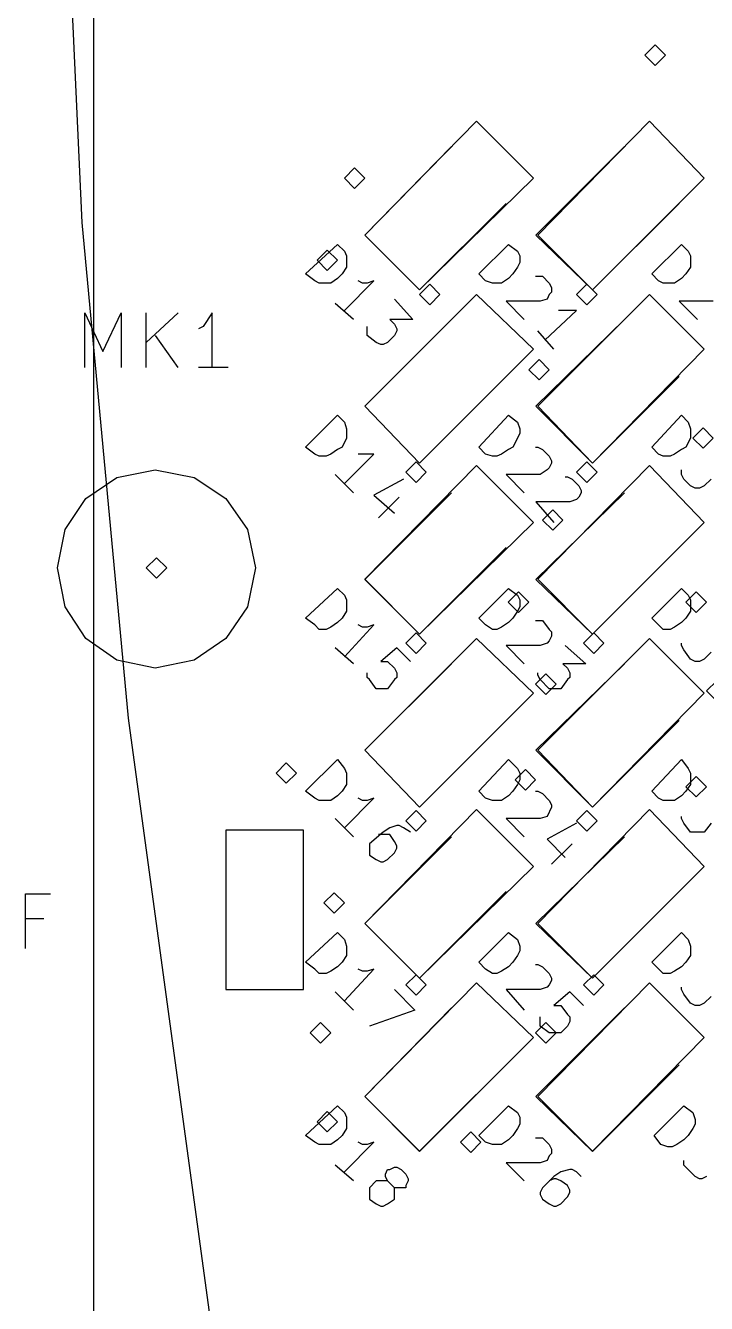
# Model space of a CAD drawing. Extents: x 11 to 154, y 0 to 137.
# Drawn here: x 45.52 to 58.18, y 47.53 to 71.27 of the extents above; entities that cross this region are included whole.
import ezdxf

# ---------------------------------------------------------------- set-up
doc = ezdxf.new("R2010")
doc.units = 0

msp = doc.modelspace()

# ---------------------------------------------------------------- linework, layer by layer
at = {"layer": '1'}
for p, q in [((46.789623, 44.725675), (46.789623, 101.70627)), ((57.034285, 70.718306), (57.224785, 70.90881)), ((57.224785, 70.90881), (57.415284, 70.718306)), ((57.224785, 70.527809), (57.034285, 70.718306)), ((57.415284, 70.718306), (57.224785, 70.527809)), ((57.415284, 70.718306), (57.415284, 70.718306)), ((51.827294, 67.37398), (53.901617, 69.490644)), ((53.901617, 69.490644), (54.959949, 68.432312)), ((55.044615, 67.37398), (57.118954, 69.490644)), ((57.118954, 69.490644), (58.134945, 68.432312)), ((51.446295, 68.432312), (51.636794, 68.62281)), ((51.636794, 68.62281), (51.827294, 68.432312)), ((51.636794, 68.241814), (51.446295, 68.432312)), ((51.827294, 68.432312), (51.636794, 68.241814)), ((51.827294, 68.432312), (51.827294, 68.432312)), ((54.959949, 68.432312), (52.843285, 66.357984)), ((58.134945, 68.432312), (56.060622, 66.357984)), ((52.843285, 66.357984), (51.827294, 67.37398)), ((56.060622, 66.357984), (55.044615, 67.37398)), ((50.938282, 66.908311), (51.128782, 67.098815)), ((51.128782, 67.098815), (51.319282, 66.908311)), ((51.128782, 66.717813), (50.938282, 66.908311)), ((51.319282, 66.908311), (51.128782, 66.717813)), ((51.319282, 66.908311), (51.319282, 66.908311)), ((51.827294, 64.198984), (53.901617, 66.273315)), ((52.843285, 66.273315), (53.033785, 66.463812)), ((53.033785, 66.082817), (52.843285, 66.273315)), ((53.033785, 66.463812), (53.224284, 66.273315)), ((53.224284, 66.273315), (53.033785, 66.082817)), ((53.224284, 66.273315), (53.224284, 66.273315)), ((53.901617, 66.273315), (54.959949, 65.257316)), ((55.044615, 64.198984), (57.118954, 66.273315)), ((55.764273, 66.273315), (55.954774, 66.463812)), ((55.954774, 66.082817), (55.764273, 66.273315)), ((55.954774, 66.463812), (56.145275, 66.273315)), ((56.145275, 66.273315), (55.954774, 66.082817)), ((56.145275, 66.273315), (56.145275, 66.273315)), ((57.118954, 66.273315), (58.134945, 65.257316)), ((54.959949, 65.257316), (52.843285, 63.140652)), ((54.87528, 64.876316), (55.065779, 65.066814)), ((55.065779, 65.066814), (55.256279, 64.876316)), ((58.134945, 65.257316), (56.060622, 63.140652)), ((55.065779, 64.685819), (54.87528, 64.876316)), ((55.256279, 64.876316), (55.065779, 64.685819)), ((55.256279, 64.876316), (55.256279, 64.876316)), ((52.843285, 63.140652), (51.827294, 64.198984)), ((56.060622, 63.140652), (55.044615, 64.198984)), ((57.923281, 63.606321), (58.113781, 63.796818)), ((58.113781, 63.796818), (58.304281, 63.606321)), ((58.113781, 63.415817), (57.923281, 63.606321)), ((58.304281, 63.606321), (58.113781, 63.415817)), ((52.589277, 62.971316), (52.779778, 63.16182)), ((52.779778, 63.16182), (52.970279, 62.971316)), ((55.764273, 62.971316), (55.954774, 63.16182)), ((55.954774, 63.16182), (56.145275, 62.971316)), ((47.219568, 62.872095), (47.932619, 63.013647)), ((47.932619, 63.013647), (48.652285, 62.872095)), ((51.827294, 60.981655), (53.901617, 63.098319)), ((52.779778, 62.780818), (52.589277, 62.971316)), ((52.970279, 62.971316), (52.779778, 62.780818)), ((52.970279, 62.971316), (52.970279, 62.971316)), ((53.901617, 63.098319), (54.959949, 62.039987)), ((55.044615, 60.981655), (57.118954, 63.098319)), ((55.954774, 62.780818), (55.764273, 62.971316)), ((56.145275, 62.971316), (55.954774, 62.780818)), ((56.145275, 62.971316), (56.145275, 62.971316)), ((57.118954, 63.098319), (58.134945, 62.039987)), ((46.641454, 62.484481), (47.219568, 62.872095)), ((48.652285, 62.872095), (49.244951, 62.484481)), ((46.25384, 61.906367), (46.641454, 62.484481)), ((49.244951, 62.484481), (49.647117, 61.906367)), ((55.129285, 62.08232), (55.319784, 62.272818)), ((55.319784, 62.272818), (55.510284, 62.08232)), ((54.959949, 62.039987), (52.843285, 59.965656)), ((55.319784, 61.891822), (55.129285, 62.08232)), ((55.510284, 62.08232), (55.319784, 61.891822)), ((55.510284, 62.08232), (55.510284, 62.08232)), ((58.134945, 62.039987), (56.060622, 59.965656)), ((46.112288, 61.193316), (46.25384, 61.906367)), ((49.647117, 61.906367), (49.795283, 61.193316)), ((47.763286, 61.193318), (47.953786, 61.383822)), ((47.953786, 61.383822), (48.144286, 61.193318)), ((46.25384, 60.47365), (46.112288, 61.193316)), ((47.953786, 61.002821), (47.763286, 61.193318)), ((48.144286, 61.193318), (47.953786, 61.002821)), ((48.144286, 61.193318), (48.144286, 61.193318)), ((49.795283, 61.193316), (49.647117, 60.47365)), ((49.795283, 61.193316), (49.795283, 61.193316)), ((52.843285, 59.965656), (51.827294, 60.981655)), ((56.060622, 59.965656), (55.044615, 60.981655)), ((54.494278, 60.558319), (54.684779, 60.748823)), ((54.684779, 60.367821), (54.494278, 60.558319)), ((54.684779, 60.748823), (54.87528, 60.558319)), ((54.87528, 60.558319), (54.684779, 60.367821)), ((54.87528, 60.558319), (54.87528, 60.558319)), ((57.796287, 60.558319), (57.986786, 60.748823)), ((57.986786, 60.367821), (57.796287, 60.558319)), ((57.986786, 60.748823), (58.177286, 60.558319)), ((58.177286, 60.558319), (57.986786, 60.367821)), ((58.177286, 60.558319), (58.177286, 60.558319)), ((46.641454, 59.880984), (46.25384, 60.47365)), ((49.647117, 60.47365), (49.244951, 59.880984)), ((47.219568, 59.478818), (46.641454, 59.880984)), ((49.244951, 59.880984), (48.652285, 59.478818)), ((51.827294, 57.806659), (53.901617, 59.880989)), ((52.589277, 59.79632), (52.779778, 59.986824)), ((52.779778, 59.986824), (52.970279, 59.79632)), ((53.901617, 59.880989), (54.959949, 58.864991)), ((55.044615, 57.806659), (57.118954, 59.880989)), ((55.891284, 59.79632), (56.081785, 59.986824)), ((56.081785, 59.986824), (56.272286, 59.79632)), ((57.118954, 59.880989), (58.134945, 58.864991)), ((52.779778, 59.605822), (52.589277, 59.79632)), ((52.970279, 59.79632), (52.779778, 59.605822)), ((52.970279, 59.79632), (52.970279, 59.79632)), ((56.081785, 59.605822), (55.891284, 59.79632)), ((56.272286, 59.79632), (56.081785, 59.605822)), ((56.272286, 59.79632), (56.272286, 59.79632)), ((47.932619, 59.330651), (47.219568, 59.478818)), ((48.652285, 59.478818), (47.932619, 59.330651)), ((55.00229, 59.034326), (55.192782, 59.224824)), ((55.192782, 59.224824), (55.383274, 59.034326)), ((55.192782, 58.843823), (55.00229, 59.034326)), ((55.383274, 59.034326), (55.192782, 58.843823)), ((55.383274, 59.034326), (55.383274, 59.034326)), ((58.177286, 58.907324), (58.367778, 59.097822)), ((58.367778, 58.716826), (58.177286, 58.907324)), ((54.959949, 58.864991), (52.843285, 56.748327)), ((58.134945, 58.864991), (56.060622, 56.748327)), ((52.843285, 56.748327), (51.827294, 57.806659)), ((56.060622, 56.748327), (55.044615, 57.806659)), ((50.176283, 57.383323), (50.366783, 57.573827)), ((50.366783, 57.573827), (50.557283, 57.383323)), ((50.366783, 57.192825), (50.176283, 57.383323)), ((50.557283, 57.383323), (50.366783, 57.192825)), ((50.557283, 57.383323), (50.557283, 57.383323)), ((54.621291, 57.256329), (54.81179, 57.446826)), ((54.81179, 57.065825), (54.621291, 57.256329)), ((54.81179, 57.446826), (55.00229, 57.256329)), ((55.00229, 57.256329), (54.81179, 57.065825)), ((55.00229, 57.256329), (55.00229, 57.256329)), ((57.796287, 57.129326), (57.986786, 57.319824)), ((57.986786, 57.319824), (58.177286, 57.129326)), ((57.986786, 56.938828), (57.796287, 57.129326)), ((58.177286, 57.129326), (57.986786, 56.938828)), ((58.177286, 57.129326), (58.177286, 57.129326)), ((51.827294, 54.589329), (53.901617, 56.705993)), ((52.589277, 56.49433), (52.779778, 56.684827)), ((52.779778, 56.684827), (52.970279, 56.49433)), ((53.901617, 56.705993), (54.959949, 55.647661)), ((55.044615, 54.589329), (57.118954, 56.705993)), ((55.764273, 56.49433), (55.954774, 56.684827)), ((55.954774, 56.684827), (56.145275, 56.49433)), ((57.118954, 56.705993), (58.134945, 55.647661)), ((49.244961, 56.324991), (49.244961, 53.361667)), ((50.684293, 56.324991), (49.244961, 56.324991)), ((50.684293, 53.361667), (50.684293, 56.324991)), ((52.779778, 56.303826), (52.589277, 56.49433)), ((52.970279, 56.49433), (52.779778, 56.303826)), ((52.970279, 56.49433), (52.970279, 56.49433)), ((55.954774, 56.303826), (55.764273, 56.49433)), ((56.145275, 56.49433), (55.954774, 56.303826)), ((56.145275, 56.49433), (56.145275, 56.49433)), ((54.959949, 55.647661), (52.843285, 53.573331)), ((58.134945, 55.647661), (56.060622, 53.573331)), ((51.065292, 54.970329), (51.255794, 55.160827)), ((51.255794, 55.160827), (51.446295, 54.970329)), ((51.255794, 54.779831), (51.065292, 54.970329)), ((51.446295, 54.970329), (51.255794, 54.779831)), ((51.446295, 54.970329), (51.446295, 54.970329)), ((52.843285, 53.573331), (51.827294, 54.589329)), ((56.060622, 53.573331), (55.044615, 54.589329)), ((51.827294, 51.371997), (53.901617, 53.488661)), ((52.589277, 53.446328), (52.779778, 53.636832)), ((52.779778, 53.25583), (52.589277, 53.446328)), ((52.779778, 53.636832), (52.970279, 53.446328)), ((52.970279, 53.446328), (52.779778, 53.25583)), ((52.970279, 53.446328), (52.970279, 53.446328)), ((53.901617, 53.488661), (54.959949, 52.472665)), ((55.044615, 51.371997), (57.118954, 53.488661)), ((55.891284, 53.446328), (56.081785, 53.636832)), ((56.081785, 53.25583), (55.891284, 53.446328)), ((56.081785, 53.636832), (56.272286, 53.446328)), ((56.272286, 53.446328), (56.081785, 53.25583)), ((56.272286, 53.446328), (56.272286, 53.446328)), ((57.118954, 53.488661), (58.134945, 52.472665)), ((49.244961, 53.361667), (50.684293, 53.361667)), ((50.811287, 52.557332), (51.001787, 52.74783)), ((51.001787, 52.74783), (51.192287, 52.557332)), ((55.00229, 52.557332), (55.192782, 52.74783)), ((55.192782, 52.74783), (55.383274, 52.557332)), ((51.001787, 52.366834), (50.811287, 52.557332)), ((51.192287, 52.557332), (51.001787, 52.366834)), ((51.192287, 52.557332), (51.192287, 52.557332)), ((54.959949, 52.472665), (52.843285, 50.356001)), ((55.192782, 52.366834), (55.00229, 52.557332)), ((55.383274, 52.557332), (55.192782, 52.366834)), ((55.383274, 52.557332), (55.383274, 52.557332)), ((58.134945, 52.472665), (56.060622, 50.356001)), ((52.843285, 50.356001), (51.827294, 51.371997)), ((56.060622, 50.356001), (55.044615, 51.371997)), ((50.938282, 50.906337), (51.128782, 51.096834)), ((51.128782, 51.096834), (51.319282, 50.906337)), ((51.128782, 50.715833), (50.938282, 50.906337)), ((51.319282, 50.906337), (51.128782, 50.715833)), ((51.319282, 50.906337), (51.319282, 50.906337)), ((53.605284, 50.525337), (53.795784, 50.715835)), ((53.795784, 50.715835), (53.986283, 50.525337)), ((53.795784, 50.334833), (53.605284, 50.525337)), ((53.986283, 50.525337), (53.795784, 50.334833)), ((53.986283, 50.525337), (53.986283, 50.525337))]:
    msp.add_line(p, q, dxfattribs=at)
at = {"layer": 'Layer 1'}
for p, q in [((46.571655, 67.611225), (46.214141, 75.422103)), ((47.436842, 58.400778), (46.571655, 67.611225)), ((50.042403, 39.302901), (47.436842, 58.400778))]:
    msp.add_line(p, q, dxfattribs=at)
at = {"layer": 'top silk'}
for p, q in [((53.436438, 69.024451), (51.827786, 67.373456)), ((56.653777, 69.024451), (55.002782, 67.373456)), ((52.843777, 66.357459), (54.452444, 67.966119)), ((56.061114, 66.357459), (57.669766, 67.966119)), ((50.727, 66.6539), (51.319666, 67.204233)), ((51.319666, 67.204233), (51.446666, 67.077233)), ((51.827786, 67.373456), (52.843777, 66.357459)), ((53.9443, 66.6539), (54.494633, 67.204233)), ((54.494633, 67.204233), (54.663966, 67.077233)), ((55.002782, 67.373456), (56.061114, 66.357459)), ((57.1616, 66.6539), (57.711933, 67.204233)), ((57.711933, 67.204233), (57.838932, 67.077233)), ((51.446666, 67.077233), (51.488999, 66.992566)), ((51.488999, 66.992566), (51.488999, 66.7809)), ((54.663966, 67.077233), (54.706299, 66.992566)), ((54.706299, 66.992566), (54.706299, 66.865566)), ((57.838932, 67.077233), (57.881266, 66.992566)), ((57.881266, 66.992566), (57.881266, 66.7809)), ((51.488999, 66.7809), (51.404332, 66.6539)), ((54.663966, 66.7809), (54.579299, 66.6539)), ((54.706299, 66.865566), (54.663966, 66.7809)), ((57.881266, 66.7809), (57.796599, 66.6539)), ((50.896333, 66.5269), (50.727, 66.6539)), ((50.981, 66.484567), (50.896333, 66.5269)), ((51.192666, 66.484567), (50.981, 66.484567)), ((51.319666, 66.569233), (51.192666, 66.484567)), ((51.404332, 66.6539), (51.319666, 66.569233)), ((51.446787, 65.976457), (51.997106, 66.526787)), ((51.785445, 66.484454), (51.700776, 66.526787)), ((51.870112, 66.484454), (51.785445, 66.484454)), ((51.997106, 66.526787), (51.870112, 66.484454)), ((54.0713, 66.5269), (53.9443, 66.6539)), ((54.1983, 66.484567), (54.0713, 66.5269)), ((54.367633, 66.484567), (54.1983, 66.484567)), ((54.494633, 66.569233), (54.367633, 66.484567)), ((54.579299, 66.6539), (54.494633, 66.569233)), ((55.0026, 66.6115), (55.1296, 66.6115)), ((55.1296, 66.6115), (55.2566, 66.4845)), ((55.2566, 66.4845), (55.298933, 66.399834)), ((57.2886, 66.5269), (57.1616, 66.6539)), ((57.373266, 66.484567), (57.2886, 66.5269)), ((57.584933, 66.484567), (57.373266, 66.484567)), ((57.711933, 66.569233), (57.584933, 66.484567)), ((57.796599, 66.6539), (57.711933, 66.569233)), ((55.2566, 66.272834), (55.214266, 66.188167)), ((55.298933, 66.315167), (55.2566, 66.272834)), ((55.298933, 66.399834), (55.298933, 66.315167)), ((51.616107, 65.807122), (51.277448, 66.10346)), ((52.378, 66.1882), (52.716666, 65.8072)), ((55.087267, 66.145834), (54.452267, 66.145834)), ((54.452267, 66.145834), (54.790934, 65.807168)), ((55.214266, 66.188167), (55.087267, 66.145834)), ((58.3046, 66.145834), (57.669601, 66.145834)), ((57.669601, 66.145834), (58.008267, 65.807168)), ((46.62078, 64.918125), (46.62078, 65.934124)), ((46.62078, 65.934124), (46.959451, 65.214458)), ((46.959451, 65.214458), (47.298109, 65.934124)), ((47.298109, 65.934124), (47.298109, 64.918125)), ((47.763778, 64.918125), (47.763778, 65.934124)), ((48.356441, 65.934124), (47.763778, 65.383794)), ((48.991448, 65.934124), (48.82211, 65.680127)), ((48.991448, 64.918125), (48.991448, 65.934124)), ((53.436438, 65.807122), (51.827786, 64.19846)), ((52.716666, 65.8072), (52.293333, 65.8072)), ((52.293333, 65.8072), (52.378, 65.722534)), ((56.653777, 65.807122), (55.002782, 64.19846)), ((55.172102, 65.426122), (55.764765, 65.976457)), ((55.764765, 65.976457), (55.426107, 65.976457)), ((48.82211, 65.680127), (48.737444, 65.637791)), ((51.870001, 65.510868), (51.870001, 65.680201)), ((52.378, 65.722534), (52.420333, 65.637867)), ((52.420333, 65.595534), (52.378, 65.510868)), ((52.420333, 65.637867), (52.420333, 65.595534)), ((55.34144, 65.256792), (55.045108, 65.595458)), ((48.356441, 64.918125), (47.933116, 65.510789)), ((52.039334, 65.383868), (51.870001, 65.510868)), ((52.124, 65.341534), (52.039334, 65.383868)), ((52.166334, 65.341534), (52.124, 65.341534)), ((52.251, 65.383868), (52.166334, 65.341534)), ((52.378, 65.510868), (52.251, 65.383868)), ((49.287779, 64.918125), (48.737444, 64.918125)), ((52.843777, 63.140128), (54.452444, 64.74879)), ((56.061114, 63.140128), (57.669766, 64.74879)), ((51.827786, 64.19846), (52.843777, 63.140128)), ((55.002782, 64.19846), (56.061114, 63.140128)), ((50.727, 63.4365), (51.319666, 64.029166)), ((51.319666, 64.029166), (51.446666, 63.902166)), ((51.446666, 63.902166), (51.488999, 63.775166)), ((53.9443, 63.4365), (54.494633, 64.029166)), ((54.494633, 64.029166), (54.663966, 63.902166)), ((54.663966, 63.902166), (54.706299, 63.775166)), ((57.1616, 63.4365), (57.711933, 64.029166)), ((57.711933, 64.029166), (57.838932, 63.902166)), ((57.838932, 63.902166), (57.881266, 63.775166)), ((51.488999, 63.775166), (51.488999, 63.605833)), ((54.706299, 63.6905), (54.579299, 63.4365)), ((54.706299, 63.775166), (54.706299, 63.6905)), ((57.881266, 63.775166), (57.881266, 63.605833)), ((50.896333, 63.3095), (50.727, 63.4365)), ((51.319666, 63.394167), (51.192666, 63.3095)), ((51.404332, 63.4365), (51.319666, 63.394167)), ((51.488999, 63.605833), (51.404332, 63.4365)), ((54.0713, 63.3095), (53.9443, 63.4365)), ((54.494633, 63.394167), (54.367633, 63.3095)), ((54.579299, 63.4365), (54.494633, 63.394167)), ((55.0026, 63.4365), (55.044933, 63.4365)), ((55.044933, 63.4365), (55.1296, 63.394167)), ((55.1296, 63.394167), (55.2566, 63.267167)), ((57.2886, 63.3095), (57.1616, 63.4365)), ((57.711933, 63.394167), (57.584933, 63.3095)), ((57.796599, 63.4365), (57.711933, 63.394167)), ((57.881266, 63.605833), (57.796599, 63.4365)), ((50.981, 63.267167), (50.896333, 63.3095)), ((51.108, 63.267167), (50.981, 63.267167)), ((51.192666, 63.3095), (51.108, 63.267167)), ((51.446787, 62.759128), (51.997106, 63.309458)), ((51.997106, 63.309458), (51.700776, 63.309458)), ((54.1983, 63.267167), (54.0713, 63.3095)), ((54.282966, 63.267167), (54.1983, 63.267167)), ((54.367633, 63.3095), (54.282966, 63.267167)), ((55.2566, 63.267167), (55.298933, 63.1825)), ((55.298933, 63.1825), (55.298933, 63.140167)), ((57.373266, 63.267167), (57.2886, 63.3095)), ((57.500266, 63.267167), (57.373266, 63.267167)), ((57.584933, 63.3095), (57.500266, 63.267167)), ((51.616107, 62.589792), (51.277448, 62.928464)), ((55.087267, 62.928501), (54.452267, 62.928501)), ((54.452267, 62.928501), (54.790934, 62.589834)), ((55.214266, 63.013167), (55.087267, 62.928501)), ((55.2566, 63.0555), (55.214266, 63.013167)), ((55.298933, 63.140167), (55.2566, 63.0555)), ((57.712001, 62.928534), (57.712001, 63.013201)), ((57.754334, 62.843868), (57.712001, 62.928534)), ((52.547444, 62.843797), (51.997106, 62.547464)), ((55.553, 62.8862), (55.595333, 62.8862)), ((55.595333, 62.8862), (55.68, 62.843867)), ((55.68, 62.843867), (55.807, 62.716867)), ((55.807, 62.716867), (55.849333, 62.6322)), ((57.881334, 62.716868), (57.754334, 62.843868)), ((57.966, 62.674534), (57.881334, 62.716868)), ((58.050667, 62.674534), (57.966, 62.674534)), ((58.135333, 62.716868), (58.050667, 62.674534)), ((58.262333, 62.843868), (58.135333, 62.716868)), ((53.436438, 62.589792), (51.827786, 60.98113)), ((51.997106, 62.547464), (52.378106, 62.208798)), ((52.462775, 62.505131), (52.081775, 62.124131)), ((56.653777, 62.589792), (55.002782, 60.98113)), ((55.764666, 62.462867), (55.637667, 62.420534)), ((55.807, 62.5052), (55.764666, 62.462867)), ((55.849333, 62.589867), (55.807, 62.5052)), ((55.849333, 62.6322), (55.849333, 62.589867)), ((55.637667, 62.420534), (55.002667, 62.420534)), ((55.002667, 62.420534), (55.341334, 62.039534)), ((52.843777, 59.965132), (54.452444, 61.573794)), ((56.061114, 59.965132), (57.669766, 61.573794)), ((50.727, 60.2615), (51.319666, 60.811833)), ((51.319666, 60.811833), (51.446666, 60.684833)), ((51.827786, 60.98113), (52.843777, 59.965132)), ((53.9443, 60.2615), (54.494633, 60.811833)), ((54.494633, 60.811833), (54.663966, 60.684833)), ((55.002782, 60.98113), (56.061114, 59.965132)), ((57.1616, 60.2615), (57.711933, 60.811833)), ((57.711933, 60.811833), (57.838932, 60.684833)), ((51.446666, 60.684833), (51.488999, 60.600166)), ((51.488999, 60.600166), (51.488999, 60.3885)), ((54.663966, 60.684833), (54.706299, 60.600166)), ((54.706299, 60.600166), (54.706299, 60.473166)), ((57.838932, 60.684833), (57.881266, 60.600166)), ((57.881266, 60.600166), (57.881266, 60.3885)), ((51.488999, 60.3885), (51.404332, 60.2615)), ((54.663966, 60.3885), (54.579299, 60.2615)), ((54.706299, 60.473166), (54.663966, 60.3885)), ((57.881266, 60.3885), (57.796599, 60.2615)), ((50.896333, 60.1345), (50.727, 60.2615)), ((50.981, 60.049834), (50.896333, 60.1345)), ((51.192666, 60.092167), (51.108, 60.049834)), ((51.319666, 60.176833), (51.192666, 60.092167)), ((51.404332, 60.2615), (51.319666, 60.176833)), ((51.446787, 59.541799), (51.997106, 60.134462)), ((51.785445, 60.092134), (51.700776, 60.134462)), ((51.870112, 60.092134), (51.785445, 60.092134)), ((51.997106, 60.134462), (51.870112, 60.092134)), ((54.0713, 60.1345), (53.9443, 60.2615)), ((54.1983, 60.049834), (54.0713, 60.1345)), ((54.367633, 60.092167), (54.282966, 60.049834)), ((54.494633, 60.176833), (54.367633, 60.092167)), ((54.579299, 60.2615), (54.494633, 60.176833)), ((55.0026, 60.2192), (55.1296, 60.2192)), ((55.1296, 60.2192), (55.2566, 60.049867)), ((57.373266, 60.049834), (57.1616, 60.2615)), ((57.584933, 60.092167), (57.500266, 60.049834)), ((57.711933, 60.176833), (57.584933, 60.092167)), ((57.796599, 60.2615), (57.711933, 60.176833)), ((51.108, 60.049834), (50.981, 60.049834)), ((54.282966, 60.049834), (54.1983, 60.049834)), ((55.2566, 59.8382), (55.214266, 59.795867)), ((55.2566, 60.049867), (55.298933, 60.007534)), ((55.298933, 59.922867), (55.2566, 59.8382)), ((55.298933, 60.007534), (55.298933, 59.922867)), ((57.500266, 60.049834), (57.373266, 60.049834)), ((51.616107, 59.414796), (51.277448, 59.711134)), ((52.4203, 59.7112), (52.123967, 59.4572)), ((52.6743, 59.4572), (52.4203, 59.7112)), ((55.087267, 59.753534), (54.452267, 59.753534)), ((54.452267, 59.753534), (54.790934, 59.414868)), ((55.214266, 59.795867), (55.087267, 59.753534)), ((55.553, 59.7535), (55.934, 59.414834)), ((57.712001, 59.753567), (57.712001, 59.795901)), ((57.754334, 59.668901), (57.712001, 59.753567)), ((57.881334, 59.499568), (57.754334, 59.668901)), ((58.262333, 59.626568), (58.135333, 59.499568)), ((53.436438, 59.414796), (51.827786, 57.806134)), ((52.123967, 59.4572), (52.250967, 59.4572)), ((52.250967, 59.4572), (52.377967, 59.3302)), ((56.653777, 59.414796), (55.002782, 57.806134)), ((55.934, 59.414834), (55.510667, 59.414834)), ((55.510667, 59.414834), (55.595333, 59.330167)), ((57.966, 59.457234), (57.881334, 59.499568)), ((58.050667, 59.457234), (57.966, 59.457234)), ((58.135333, 59.499568), (58.050667, 59.457234)), ((51.869968, 59.160867), (51.869968, 59.245534)), ((51.912301, 59.118534), (51.869968, 59.160867)), ((52.039301, 58.949201), (51.912301, 59.118534)), ((52.377967, 59.118534), (52.250967, 58.949201)), ((52.377967, 59.3302), (52.4203, 59.245534)), ((52.4203, 59.160867), (52.377967, 59.118534)), ((52.4203, 59.245534), (52.4203, 59.160867)), ((55.045001, 59.203167), (55.045001, 59.245501)), ((55.087334, 59.118501), (55.045001, 59.203167)), ((55.256667, 58.949168), (55.087334, 59.118501)), ((55.595333, 59.118501), (55.468333, 58.949168)), ((55.595333, 59.330167), (55.637667, 59.245501)), ((55.637667, 59.160834), (55.595333, 59.118501)), ((55.637667, 59.245501), (55.637667, 59.160834)), ((52.250967, 58.949201), (52.039301, 58.949201)), ((55.468333, 58.949168), (55.256667, 58.949168)), ((52.843777, 56.747802), (54.452444, 58.356464)), ((56.061114, 56.747802), (57.669766, 58.356464)), ((51.827786, 57.806134), (52.843777, 56.747802)), ((55.002782, 57.806134), (56.061114, 56.747802)), ((50.727, 57.0442), (51.319666, 57.636866)), ((51.319666, 57.636866), (51.446666, 57.467533)), ((51.446666, 57.467533), (51.488999, 57.382866)), ((53.9443, 57.0442), (54.494633, 57.636866)), ((54.494633, 57.636866), (54.663966, 57.467533)), ((54.663966, 57.467533), (54.706299, 57.382866)), ((57.1616, 57.0442), (57.711933, 57.636866)), ((57.711933, 57.636866), (57.838932, 57.467533)), ((57.838932, 57.467533), (57.881266, 57.382866)), ((51.488999, 57.382866), (51.488999, 57.1712)), ((54.706299, 57.255866), (54.663966, 57.1712)), ((54.706299, 57.382866), (54.706299, 57.255866)), ((57.881266, 57.382866), (57.881266, 57.1712)), ((50.896333, 56.9172), (50.727, 57.0442)), ((51.404332, 57.0442), (51.319666, 56.959533)), ((51.488999, 57.1712), (51.404332, 57.0442)), ((54.0713, 56.9172), (53.9443, 57.0442)), ((54.579299, 57.0442), (54.494633, 56.959533)), ((54.663966, 57.1712), (54.579299, 57.0442)), ((55.0026, 57.0442), (55.044933, 57.0442)), ((55.044933, 57.0442), (55.1296, 57.001867)), ((55.1296, 57.001867), (55.2566, 56.874867)), ((57.2886, 56.9172), (57.1616, 57.0442)), ((57.796599, 57.0442), (57.711933, 56.959533)), ((57.881266, 57.1712), (57.796599, 57.0442)), ((50.981, 56.874867), (50.896333, 56.9172)), ((51.192666, 56.874867), (50.981, 56.874867)), ((51.319666, 56.959533), (51.192666, 56.874867)), ((51.446787, 56.366803), (51.997106, 56.917138)), ((51.785445, 56.874805), (51.700776, 56.917138)), ((51.870112, 56.874805), (51.785445, 56.874805)), ((51.997106, 56.917138), (51.870112, 56.874805)), ((54.1983, 56.874867), (54.0713, 56.9172)), ((54.367633, 56.874867), (54.1983, 56.874867)), ((54.494633, 56.959533), (54.367633, 56.874867)), ((55.298933, 56.747867), (55.214266, 56.578534)), ((55.2566, 56.874867), (55.298933, 56.7902)), ((55.298933, 56.7902), (55.298933, 56.747867)), ((57.373266, 56.874867), (57.2886, 56.9172)), ((57.584933, 56.874867), (57.373266, 56.874867)), ((57.711933, 56.959533), (57.584933, 56.874867)), ((51.616107, 56.197472), (51.277448, 56.536138)), ((55.087267, 56.536201), (54.452267, 56.536201)), ((54.452267, 56.536201), (54.790934, 56.197534)), ((55.214266, 56.578534), (55.087267, 56.536201)), ((57.712001, 56.536234), (57.712001, 56.578567)), ((57.754334, 56.451568), (57.712001, 56.536234)), ((52.166301, 56.2822), (51.912301, 56.070534)), ((52.2933, 56.366867), (52.166301, 56.2822)), ((52.4203, 56.4092), (52.2933, 56.366867)), ((52.462634, 56.4092), (52.4203, 56.4092)), ((52.5473, 56.366867), (52.462634, 56.4092)), ((52.6743, 56.2822), (52.5473, 56.366867)), ((55.764765, 56.451469), (55.214446, 56.155139)), ((57.881334, 56.282234), (57.754334, 56.451568)), ((58.135333, 56.282234), (57.881334, 56.282234)), ((58.262333, 56.451568), (58.135333, 56.282234)), ((53.436438, 56.197472), (51.827786, 54.588805)), ((51.912301, 56.070534), (51.912301, 55.858867)), ((52.2933, 56.239867), (52.081634, 56.239867)), ((52.377967, 56.112867), (52.2933, 56.239867)), ((52.4203, 56.0282), (52.377967, 56.112867)), ((52.4203, 55.985867), (52.4203, 56.0282)), ((56.653777, 56.197472), (55.002782, 54.588805)), ((55.214446, 56.155139), (55.553102, 55.816473)), ((55.680115, 56.07047), (55.299112, 55.68947)), ((51.912301, 55.858867), (52.039301, 55.774201)), ((52.250967, 55.774201), (52.377967, 55.9012)), ((52.377967, 55.9012), (52.4203, 55.985867)), ((52.039301, 55.774201), (52.123967, 55.731867)), ((52.123967, 55.731867), (52.166301, 55.731867)), ((52.166301, 55.731867), (52.250967, 55.774201)), ((45.52012, 54.123136), (45.52012, 55.13914)), ((45.52012, 55.13914), (45.985788, 55.13914)), ((52.843777, 53.572806), (54.452444, 55.181468)), ((56.061114, 53.572806), (57.669766, 55.181468)), ((45.858778, 54.673472), (45.52012, 54.673472)), ((50.727, 53.8692), (51.319666, 54.419533)), ((51.319666, 54.419533), (51.446666, 54.292533)), ((51.827786, 54.588805), (52.843777, 53.572806)), ((53.9443, 53.8692), (54.494633, 54.419533)), ((54.494633, 54.419533), (54.663966, 54.292533)), ((55.002782, 54.588805), (56.061114, 53.572806)), ((57.1616, 53.8692), (57.711933, 54.419533)), ((57.711933, 54.419533), (57.838932, 54.292533)), ((51.446666, 54.292533), (51.488999, 54.165533)), ((51.488999, 54.165533), (51.488999, 53.9962)), ((54.663966, 54.292533), (54.706299, 54.165533)), ((54.706299, 54.165533), (54.706299, 54.080866)), ((57.838932, 54.292533), (57.881266, 54.165533)), ((57.881266, 54.165533), (57.881266, 53.9962)), ((51.488999, 53.9962), (51.404332, 53.8692)), ((54.663966, 53.9962), (54.579299, 53.8692)), ((54.706299, 54.080866), (54.663966, 53.9962)), ((57.881266, 53.9962), (57.796599, 53.8692)), ((50.896333, 53.7422), (50.727, 53.8692)), ((50.981, 53.657534), (50.896333, 53.7422)), ((51.108, 53.657534), (50.981, 53.657534)), ((51.192666, 53.699867), (51.108, 53.657534)), ((51.319666, 53.784533), (51.192666, 53.699867)), ((51.404332, 53.8692), (51.319666, 53.784533)), ((51.446787, 53.149471), (51.997106, 53.742142)), ((51.785445, 53.699809), (51.700776, 53.742142)), ((51.870112, 53.699809), (51.785445, 53.699809)), ((51.997106, 53.742142), (51.870112, 53.699809)), ((54.0713, 53.7422), (53.9443, 53.8692)), ((54.1983, 53.657534), (54.0713, 53.7422)), ((54.282966, 53.657534), (54.1983, 53.657534)), ((54.367633, 53.699867), (54.282966, 53.657534)), ((54.494633, 53.784533), (54.367633, 53.699867)), ((54.579299, 53.8692), (54.494633, 53.784533)), ((55.0026, 53.8269), (55.044933, 53.8269)), ((55.044933, 53.8269), (55.1296, 53.784567)), ((55.1296, 53.784567), (55.2566, 53.657567)), ((55.2566, 53.657567), (55.298933, 53.5729)), ((57.373266, 53.657534), (57.1616, 53.8692)), ((57.500266, 53.657534), (57.373266, 53.657534)), ((57.584933, 53.699867), (57.500266, 53.657534)), ((57.711933, 53.784533), (57.584933, 53.699867)), ((57.796599, 53.8692), (57.711933, 53.784533)), ((55.2566, 53.4459), (55.214266, 53.403567)), ((55.298933, 53.530567), (55.2566, 53.4459)), ((55.298933, 53.5729), (55.298933, 53.530567)), ((51.616107, 52.980143), (51.277448, 53.318809)), ((52.378106, 53.361142), (52.759108, 52.980143)), ((55.087267, 53.361234), (54.452267, 53.361234)), ((54.452267, 53.361234), (54.790934, 52.980234)), ((55.214266, 53.403567), (55.087267, 53.361234)), ((55.6376, 53.3189), (55.341267, 53.0649)), ((55.8916, 53.0649), (55.6376, 53.3189)), ((57.712001, 53.361167), (57.712001, 53.403501)), ((57.754334, 53.276501), (57.712001, 53.361167)), ((57.881334, 53.107168), (57.754334, 53.276501)), ((58.262333, 53.234168), (58.135333, 53.107168)), ((53.436438, 53.022476), (51.827786, 51.371473)), ((52.759108, 52.980143), (51.91244, 52.68381)), ((56.653777, 53.022476), (55.002782, 51.371473)), ((55.341267, 53.0649), (55.468267, 53.0649)), ((55.468267, 53.0649), (55.595267, 52.895567)), ((57.966, 53.064834), (57.881334, 53.107168)), ((58.050667, 53.064834), (57.966, 53.064834)), ((58.135333, 53.107168), (58.050667, 53.064834)), ((55.087268, 52.6839), (55.087268, 52.853234)), ((55.595267, 52.895567), (55.6376, 52.853234)), ((55.6376, 52.768567), (55.595267, 52.6839)), ((55.6376, 52.853234), (55.6376, 52.768567)), ((55.256601, 52.556901), (55.087268, 52.6839)), ((55.468267, 52.556901), (55.256601, 52.556901)), ((55.595267, 52.6839), (55.468267, 52.556901)), ((52.843777, 50.355477), (54.452444, 51.964144)), ((56.061114, 50.355477), (57.669766, 51.964144)), ((51.827786, 51.371473), (52.843777, 50.355477)), ((55.002782, 51.371473), (56.061114, 50.355477)), ((50.727, 50.6519), (51.319666, 51.202233)), ((51.319666, 51.202233), (51.446666, 51.075233)), ((51.446666, 51.075233), (51.488999, 50.990566)), ((53.9443, 50.6519), (54.494633, 51.202233)), ((54.494633, 51.202233), (54.663966, 51.075233)), ((54.663966, 51.075233), (54.706299, 50.990566)), ((57.204, 50.6519), (57.754333, 51.202233)), ((57.754333, 51.202233), (57.923666, 51.075233)), ((57.923666, 51.075233), (57.965999, 50.948233)), ((51.488999, 50.990566), (51.488999, 50.7789)), ((54.706299, 50.863566), (54.663966, 50.7789)), ((54.706299, 50.990566), (54.706299, 50.863566)), ((57.965999, 50.863566), (57.923666, 50.7789)), ((57.965999, 50.948233), (57.965999, 50.863566)), ((50.896333, 50.5249), (50.727, 50.6519)), ((51.319666, 50.567233), (51.192666, 50.482567)), ((51.404332, 50.6519), (51.319666, 50.567233)), ((51.488999, 50.7789), (51.404332, 50.6519)), ((54.0713, 50.5249), (53.9443, 50.6519)), ((54.494633, 50.567233), (54.367633, 50.482567)), ((54.579299, 50.6519), (54.494633, 50.567233)), ((54.663966, 50.7789), (54.579299, 50.6519)), ((55.0026, 50.6095), (55.1296, 50.6095)), ((55.1296, 50.6095), (55.2566, 50.4825)), ((57.331, 50.482567), (57.204, 50.6519)), ((57.754333, 50.567233), (57.627333, 50.482567)), ((57.838999, 50.6519), (57.754333, 50.567233)), ((57.923666, 50.7789), (57.838999, 50.6519)), ((50.981, 50.482567), (50.896333, 50.5249)), ((51.192666, 50.482567), (50.981, 50.482567)), ((51.446787, 49.974475), (51.997106, 50.524813)), ((51.785445, 50.482479), (51.700776, 50.524813)), ((51.870112, 50.482479), (51.785445, 50.482479)), ((51.997106, 50.524813), (51.870112, 50.482479)), ((54.1983, 50.482567), (54.0713, 50.5249)), ((54.367633, 50.482567), (54.1983, 50.482567)), ((55.2566, 50.4825), (55.298933, 50.397834)), ((55.298933, 50.397834), (55.298933, 50.313167)), ((57.458, 50.440234), (57.331, 50.482567)), ((57.542666, 50.440234), (57.458, 50.440234)), ((57.627333, 50.482567), (57.542666, 50.440234)), ((51.616107, 49.805147), (51.277448, 50.101477)), ((55.087267, 50.143834), (54.452267, 50.143834)), ((54.452267, 50.143834), (54.790934, 49.805168)), ((55.214266, 50.186167), (55.087267, 50.143834)), ((55.2566, 50.270834), (55.214266, 50.186167)), ((55.298933, 50.313167), (55.2566, 50.270834)), ((57.754301, 50.101534), (57.754301, 50.186201)), ((57.965967, 49.889868), (57.754301, 50.101534)), ((52.208667, 49.9322), (52.251, 50.016866)), ((52.208667, 49.889867), (52.208667, 49.9322)), ((52.251, 49.8052), (52.208667, 49.889867)), ((52.251, 50.016866), (52.293333, 50.016866)), ((52.293333, 50.016866), (52.378, 50.0592)), ((52.378, 50.0592), (52.420333, 50.0592)), ((52.420333, 50.0592), (52.505, 50.016866)), ((52.505, 50.016866), (52.589666, 49.9322)), ((52.589666, 49.9322), (52.632, 49.847533)), ((55.341301, 49.8899), (55.129634, 49.678234)), ((55.4683, 49.974567), (55.341301, 49.8899)), ((55.637634, 50.0169), (55.4683, 49.974567)), ((55.679967, 50.0169), (55.637634, 50.0169)), ((55.764633, 49.974567), (55.679967, 50.0169)), ((55.8493, 49.8899), (55.764633, 49.974567)), ((58.050634, 49.847534), (57.965967, 49.889868)), ((58.177633, 49.889868), (58.092967, 49.847534)), ((52.039334, 49.8052), (51.912334, 49.6782)), ((51.912334, 49.6782), (51.912334, 49.466534)), ((52.251, 49.8052), (52.039334, 49.8052)), ((52.378, 49.6782), (52.251, 49.8052)), ((52.589666, 49.6782), (52.378, 49.6782)), ((52.378, 49.466534), (52.378, 49.6782)), ((52.632, 49.8052), (52.589666, 49.720533)), ((52.589666, 49.720533), (52.589666, 49.6782)), ((52.632, 49.847533), (52.632, 49.8052)), ((55.129634, 49.678234), (55.087301, 49.593567)), ((55.341301, 49.847567), (55.256634, 49.805233)), ((55.383634, 49.847567), (55.341301, 49.847567)), ((55.4683, 49.805233), (55.383634, 49.847567)), ((55.5953, 49.720567), (55.4683, 49.805233)), ((55.637634, 49.6359), (55.5953, 49.720567)), ((55.637634, 49.593567), (55.637634, 49.6359)), ((58.092967, 49.847534), (58.050634, 49.847534)), ((51.912334, 49.466534), (52.039334, 49.381867)), ((52.039334, 49.381867), (52.124, 49.339534)), ((52.166333, 49.339534), (52.251, 49.381867)), ((52.251, 49.381867), (52.378, 49.466534)), ((55.087301, 49.593567), (55.087301, 49.551234)), ((55.087301, 49.551234), (55.129634, 49.466567)), ((55.129634, 49.466567), (55.256634, 49.381901)), ((55.256634, 49.381901), (55.341301, 49.339567)), ((55.383634, 49.339567), (55.4683, 49.381901)), ((55.4683, 49.381901), (55.5953, 49.5089)), ((55.5953, 49.5089), (55.637634, 49.593567)), ((52.124, 49.339534), (52.166333, 49.339534)), ((55.341301, 49.339567), (55.383634, 49.339567))]:
    msp.add_line(p, q, dxfattribs=at)

doc.saveas('drawing.dxf')
